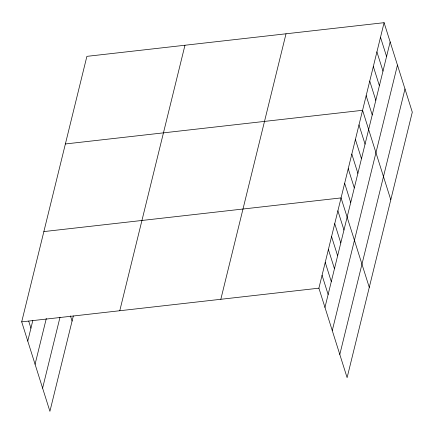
<?xml version="1.0" encoding="UTF-8"?>
<svg xmlns="http://www.w3.org/2000/svg" width="434" height="434" viewBox="0 0 434 434"><rect width="100%" height="100%" fill="white"/><g stroke="black" fill="none" stroke-linecap="round" stroke-linejoin="round"><path stroke-width="0.65" d="M73.324 315.968L49.91 411.318L21.7 321.849L86.892 56.355L384.09 22.682L412.3 112.151L347.108 377.645L318.898 288.176L384.09 22.682M27.765 341.081L32.832 320.449M35.073 364.256L46.313 318.48M42.603 388.137L60.017 317.216M119.773 310.733L184.965 45.245M220.825 299.286L286.017 33.798M324.963 307.408L390.155 41.919M332.27 330.583L397.463 65.095M339.8 354.464L404.993 88.975M65.377 143.969L362.58 110.296L390.784 199.765M43.867 231.582L341.064 197.909L369.274 287.379M21.7 321.849L318.898 288.176M380.504 37.286L386.569 56.518M376.918 51.885L382.983 71.122M373.332 66.489L379.397 85.72M369.746 81.093L375.811 100.325M366.16 95.692L372.226 114.929M358.994 124.9L365.054 144.131M355.408 139.498L361.468 158.73M351.822 154.103L357.887 173.334M348.236 168.701L354.301 187.938M344.65 183.305L350.715 202.537M337.896 210.805L343.961 230.036M334.733 223.7L340.793 242.931M331.565 236.595L337.63 255.827M328.397 249.49L334.462 268.722M325.234 262.386L331.294 281.617M322.066 275.281L328.131 294.512M70.449 315.898L72.077 321.051M28.709 321.133L30.933 328.185"/></g></svg>
